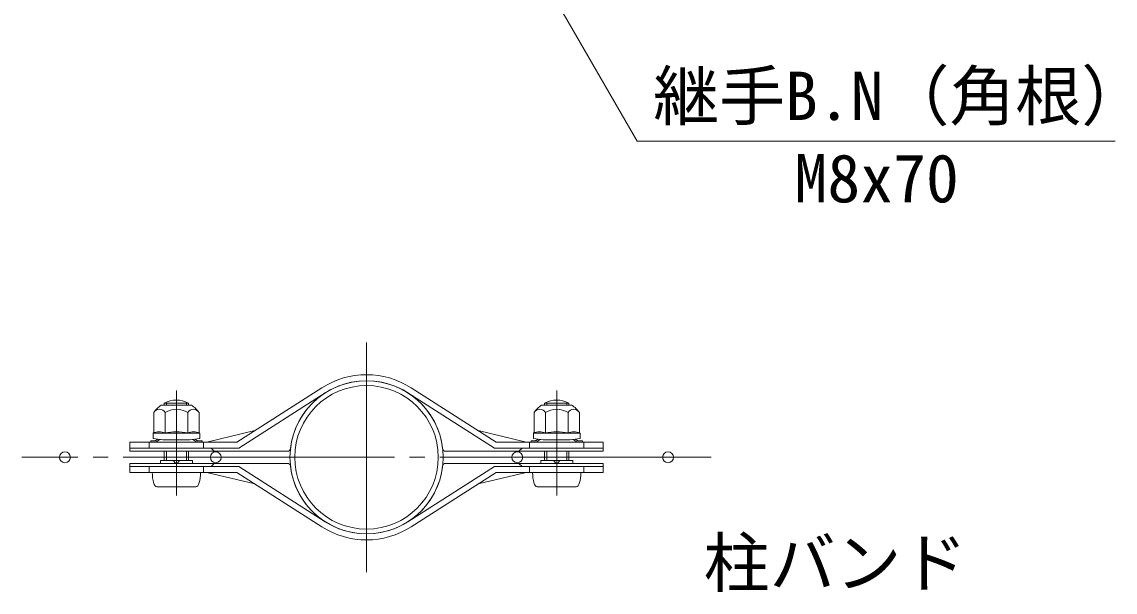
# Model space of a CAD drawing. Units: millimetres, scale not verified. Extents: x -6299 to 6301, y -4455 to 4455.
# Drawn here: x 3839 to 4927, y -38 to 530 of the extents above; entities that cross this region are included whole.
import ezdxf
from ezdxf.enums import TextEntityAlignment as Align

# ---------------------------------------------------------------- set-up
doc = ezdxf.new("R2010")
doc.units = ezdxf.units.MM
doc.header["$LTSCALE"] = 15
doc.linetypes.add('LONG_CHAIN', pattern=[21, 18, -1, 1, -1])
doc.linetypes.add('LONG_DASHED2', pattern=[13, 12, -1])
for name, color, linetype, lineweight in [('0-0_D-STR-TXT', 7, 'Continuous', 9), ('0-3_D-STR2', 7, 'Continuous', 9), ('0-6_D-STR1', 1, 'Continuous', 9), ('0-7_D-BMK', 2, 'LONG_CHAIN', 9), ('0-8_D-STR3', 3, 'Continuous', 9)]:
    doc.layers.add(name, color=color, linetype=linetype, lineweight=lineweight)
doc.styles.add('ＭＳ ゴシック', font='')
doc.styles.get('ＭＳ ゴシック').set_extended_font_data('MS Gothic')

msp = doc.modelspace()

# ---------------------------------------------------------------- linework, layer by layer
at = {"layer": '0-0_D-STR-TXT'}
msp.add_lwpolyline([(4927.1, 411.12), (4451.6, 411.12), (4195.36, 854.94)], dxfattribs=at)
at = {"layer": '0-3_D-STR2'}
for centre in [(3882.36, 96.58), (4032.36, 96.58), (4332.36, 96.58), (4482.36, 96.58)]:
    msp.add_circle(centre, 5.4, dxfattribs=at)
at = {"layer": '0-6_D-STR1'}
for radius in [76.2, 71.4]:
    msp.add_circle((4182.36, 96.58), radius, dxfattribs=at)
at = {"layer": '0-7_D-BMK'}
for p, q in [((4182.36, 210.88), (4182.36, -17.72)), ((3993.17, 58.5), (3993.17, 162.97)), ((4371.55, 58.5), (4371.55, 162.97)), ((4525.26, 96.58), (3839.46, 96.58))]:
    msp.add_line(p, q, dxfattribs=at)
at = {"layer": '0-8_D-STR3'}
for p, q in [((4053.42, 111.62), (4138.04, 165.8)), ((4311.3, 111.62), (4226.69, 165.8)), ((3978.17, 148.52), (4008.17, 148.52)), ((3981.17, 148.52), (3981.17, 150.54)), ((3981.17, 150.54), (4005.17, 150.54)), ((3983.21, 148.52), (3983.21, 150.54)), ((4003.14, 148.52), (4003.14, 150.54)), ((4005.17, 148.52), (4005.17, 150.54)), ((4356.55, 148.52), (4386.55, 148.52)), ((4359.55, 148.52), (4359.55, 150.54)), ((4383.55, 150.54), (4359.55, 150.54)), ((4361.58, 148.52), (4361.58, 150.54)), ((4381.52, 148.52), (4381.52, 150.54)), ((4383.55, 148.52), (4383.55, 150.54)), ((3970.66, 141.01), (3970.66, 120.92)), ((3981.92, 141.01), (3981.92, 120.62)), ((4004.43, 141.01), (4004.43, 120.62)), ((4015.69, 141.01), (4015.69, 120.92)), ((4349.04, 141.01), (4349.04, 120.92)), ((4360.29, 141.01), (4360.29, 120.62)), ((4382.81, 141.01), (4382.81, 120.62)), ((4394.07, 141.01), (4394.07, 120.92)), ((3969.92, 120.49), (3969.92, 115.49)), ((3993.17, 120.62), (3970, 120.62)), ((3970.66, 120.92), (3970.15, 120.78)), ((3993.17, 120.62), (4016.35, 120.62)), ((4016.42, 120.42), (4016.42, 115.49)), ((4023.52, 111.62), (4071.36, 123.11)), ((4341.21, 111.62), (4293.36, 123.11)), ((4348.3, 120.49), (4348.3, 115.49)), ((4371.55, 120.62), (4348.38, 120.62)), ((4349.04, 120.92), (4348.53, 120.78)), ((4371.55, 120.62), (4394.73, 120.62)), ((4394.8, 120.42), (4394.8, 115.49)), ((4053.42, 111.62), (3946.84, 111.62)), ((3946.84, 111.62), (3946.84, 102.62)), ((3966.17, 111.62), (3966.17, 105.62)), ((3966.17, 111.62), (3966.17, 105.62)), ((3967.67, 113.12), (3971.99, 113.12)), ((3967.67, 113.12), (3967.67, 111.62)), ((3967.67, 111.62), (3971.99, 111.62)), ((3979.67, 114.02), (3970.19, 115.19)), ((3972.87, 113.4), (3974.61, 114.65)), ((3973.74, 112.18), (3976.76, 114.34)), ((3979.67, 114.02), (4006.67, 114.02)), ((4006.67, 114.02), (4016.16, 115.19)), ((4012.61, 112.18), (4009.58, 114.34)), ((4013.48, 113.4), (4011.74, 114.65)), ((4014.35, 111.62), (4018.67, 111.62)), ((4020.18, 111.62), (4020.18, 105.62)), ((4020.18, 111.62), (4020.18, 105.62)), ((4344.55, 111.62), (4344.55, 105.62)), ((4346.05, 113.12), (4350.37, 113.12)), ((4346.05, 113.12), (4346.05, 111.62)), ((4346.05, 111.62), (4350.37, 111.62)), ((4358.05, 114.02), (4348.57, 115.19)), ((4351.24, 113.4), (4352.98, 114.65)), ((4352.12, 112.18), (4355.14, 114.34)), ((4358.05, 114.02), (4385.05, 114.02)), ((4385.05, 114.02), (4394.54, 115.19)), ((4390.99, 112.18), (4387.96, 114.34)), ((4391.86, 113.4), (4390.12, 114.65)), ((4392.73, 111.62), (4397.05, 111.62)), ((4398.56, 111.62), (4398.56, 105.62)), ((4103.62, 102.62), (3946.84, 102.62)), ((3981.17, 93.54), (3981.17, 102.62)), ((3983.21, 93.54), (3983.21, 102.62)), ((4003.14, 93.54), (4003.14, 102.62)), ((4005.17, 93.54), (4005.17, 102.62)), ((4027.68, 105.62), (4030.79, 102.62)), ((4261.1, 102.62), (4417.89, 102.62)), ((4337.05, 105.62), (4333.93, 102.62)), ((4359.55, 93.54), (4359.55, 102.62)), ((4361.58, 93.54), (4361.58, 102.62)), ((4381.52, 93.54), (4381.52, 102.62)), ((4383.55, 93.54), (4383.55, 102.62)), ((4103.62, 90.54), (3946.84, 90.54)), ((3946.84, 81.54), (3946.84, 90.54)), ((3966.17, 81.54), (3966.17, 87.54)), ((3977.22, 93.54), (4009.13, 93.54)), ((3977.22, 93.54), (3977.22, 90.54)), ((3989.99, 93.54), (3992.54, 90.54)), ((3993.81, 90.54), (3996.36, 93.54)), ((4009.13, 93.54), (4009.13, 90.54)), ((4020.18, 81.54), (4020.18, 87.54)), ((4020.18, 81.54), (4020.18, 87.54)), ((4027.68, 87.54), (4030.79, 90.54)), ((4261.1, 90.54), (4417.89, 90.54)), ((4337.05, 87.54), (4333.93, 90.54)), ((4344.55, 81.54), (4344.55, 87.54)), ((4355.6, 93.54), (4387.51, 93.54)), ((4355.6, 93.54), (4355.6, 90.54)), ((4368.37, 93.54), (4370.92, 90.54)), ((4372.19, 90.54), (4374.73, 93.54)), ((4387.51, 93.54), (4387.51, 90.54)), ((4398.56, 81.54), (4398.56, 87.54)), ((4053.42, 81.54), (3946.84, 81.54)), ((3969.17, 81.54), (4017.17, 81.54)), ((4023.52, 81.54), (4071.36, 70.05)), ((4053.42, 81.54), (4138.04, 27.36)), ((4311.3, 81.54), (4226.69, 27.36)), ((4341.21, 81.54), (4293.36, 70.05)), ((4347.55, 81.54), (4395.55, 81.54)), ((3973.67, 67.14), (4012.67, 67.14)), ((4352.05, 67.14), (4391.05, 67.14))]:
    msp.add_line(p, q, dxfattribs=at)
at = {"layer": '0-8_D-STR3', "linetype": 'LONG_DASHED2'}
for p, q in [((4055.18, 105.62), (4141.27, 160.75)), ((4309.55, 105.62), (4223.46, 160.75)), ((4055.18, 105.62), (3946.84, 105.62)), ((4309.55, 105.62), (4417.89, 105.62)), ((4055.18, 87.54), (3946.84, 87.54)), ((4055.18, 87.54), (4141.27, 32.41)), ((4309.55, 87.54), (4223.46, 32.41)), ((4309.55, 87.54), (4417.89, 87.54))]:
    msp.add_line(p, q, dxfattribs=at)
at = {"layer": '0-8_D-STR3'}
for points in [[(4014.35, 113.12), (4018.67, 113.12), (4018.67, 111.62)], [(4311.3, 111.62), (4417.89, 111.62), (4417.89, 102.62)], [(4392.73, 113.12), (4397.05, 113.12), (4397.05, 111.62)], [(4311.3, 81.54), (4417.89, 81.54), (4417.89, 90.54)]]:
    msp.add_lwpolyline(points, dxfattribs=at)
for centre, radius, start, end in [((4182.36, 96.58), 82.2, 57.3664, 122.6336), ((4182.36, 96.58), 76.2, 6.55535, 173.44465), ((3993.17, 128.04), 25.5, 61.92751, 118.07249), ((4371.55, 128.04), 25.5, 61.92751, 118.07249), ((3990.94, 128.2), 24, 122.13463, 147.68315), ((3976.29, 137.96), 6.4, 28.45309, 151.54691), ((3993.17, 123.73), 20.62, 90, 123.09348), ((3993.17, 123.73), 20.62, 56.90652, 90), ((4010.06, 137.96), 6.4, 28.45309, 151.54691), ((3995.41, 128.2), 24, 32.31685, 57.86537), ((4369.32, 128.2), 24, 122.13463, 147.68315), ((4354.67, 137.96), 6.4, 28.45309, 151.54691), ((4371.55, 123.73), 20.62, 90, 123.09348), ((4371.55, 123.73), 20.62, 56.90652, 90), ((4388.44, 137.96), 6.4, 28.45309, 151.54691), ((4373.79, 128.2), 24, 32.31685, 57.86537), ((3970.22, 120.49), 0.3, 105, 180), ((3976.29, 105.97), 15.97, 69.37322, 112.7756), ((3993.17, 58.35), 63.57, 90, 100.20031), ((3993.17, 58.35), 63.57, 79.79969, 90), ((4010.06, 105.97), 15.97, 67.2244, 110.62678), ((4016.12, 120.42), 0.3, 0, 67.2244), ((4348.6, 120.49), 0.3, 105, 180), ((4354.67, 105.97), 15.97, 69.37322, 112.7756), ((4371.55, 58.35), 63.57, 90, 100.20031), ((4371.55, 58.35), 63.57, 79.79969, 90), ((4388.44, 105.97), 15.97, 67.2244, 110.62678), ((4394.5, 120.42), 0.3, 0, 67.2244), ((3970.22, 115.49), 0.3, 180, 263), ((3971.99, 114.62), 1.5, 270, 305.53768), ((3971.99, 114.62), 3, 270, 305.53768), ((3977.64, 113.12), 1.5, 123.43373, 125.53768), ((4008.71, 113.12), 1.5, 54.46232, 56.56627), ((4014.35, 114.62), 3, 234.46232, 270), ((4014.35, 114.62), 1.5, 234.46232, 270), ((4016.12, 115.49), 0.3, 277, 0), ((4348.6, 115.49), 0.3, 180, 263), ((4350.37, 114.62), 1.5, 270, 305.53768), ((4350.37, 114.62), 3, 270, 305.53768), ((4356.01, 113.12), 1.5, 123.43373, 125.53768), ((4387.09, 113.12), 1.5, 54.46232, 56.56627), ((4392.73, 114.62), 3, 234.46232, 270), ((4392.73, 114.62), 1.5, 234.46232, 270), ((4394.5, 115.49), 0.3, 277, 0), ((4103.68, 105.62), 3, 268.91908, 353.44465), ((4261.05, 105.62), 3, 186.55535, 271.08092), ((4103.68, 87.54), 3, 6.55535, 91.08092), ((4182.36, 96.58), 76.2, 186.55535, 353.44465), ((4261.05, 87.54), 3, 88.91908, 173.44465), ((4182.36, 96.58), 82.2, 237.3664, 302.6336)]:
    msp.add_arc(centre, radius, start, end, dxfattribs=at)
for centre, start_param, end_param in [((3973.67, 81.54), 1.5707963, 3.1415927), ((4012.67, 81.54), 3.1415927, 4.712389), ((4352.05, 81.54), 1.5707963, 3.1415927), ((4391.05, 81.54), 3.1415927, 4.712389)]:
    msp.add_ellipse(centre, major_axis=(0, 14.4), ratio=0.3125, start_param=start_param, end_param=end_param, dxfattribs=at)

# ---------------------------------------------------------------- texts
at = {"layer": '0-0_D-STR-TXT', "style": 'ＭＳ ゴシック'}
for s, p in [('継手B.N（角根）', (4467.49, 417.87)), ('M8x70', (4608.13, 335.87)), ('柱バンド', (4517.8, -46.86))]:
    msp.add_text(s, height=48.06, dxfattribs=at).set_placement(p, align=Align.BOTTOM_LEFT)

doc.saveas('drawing.dxf')
